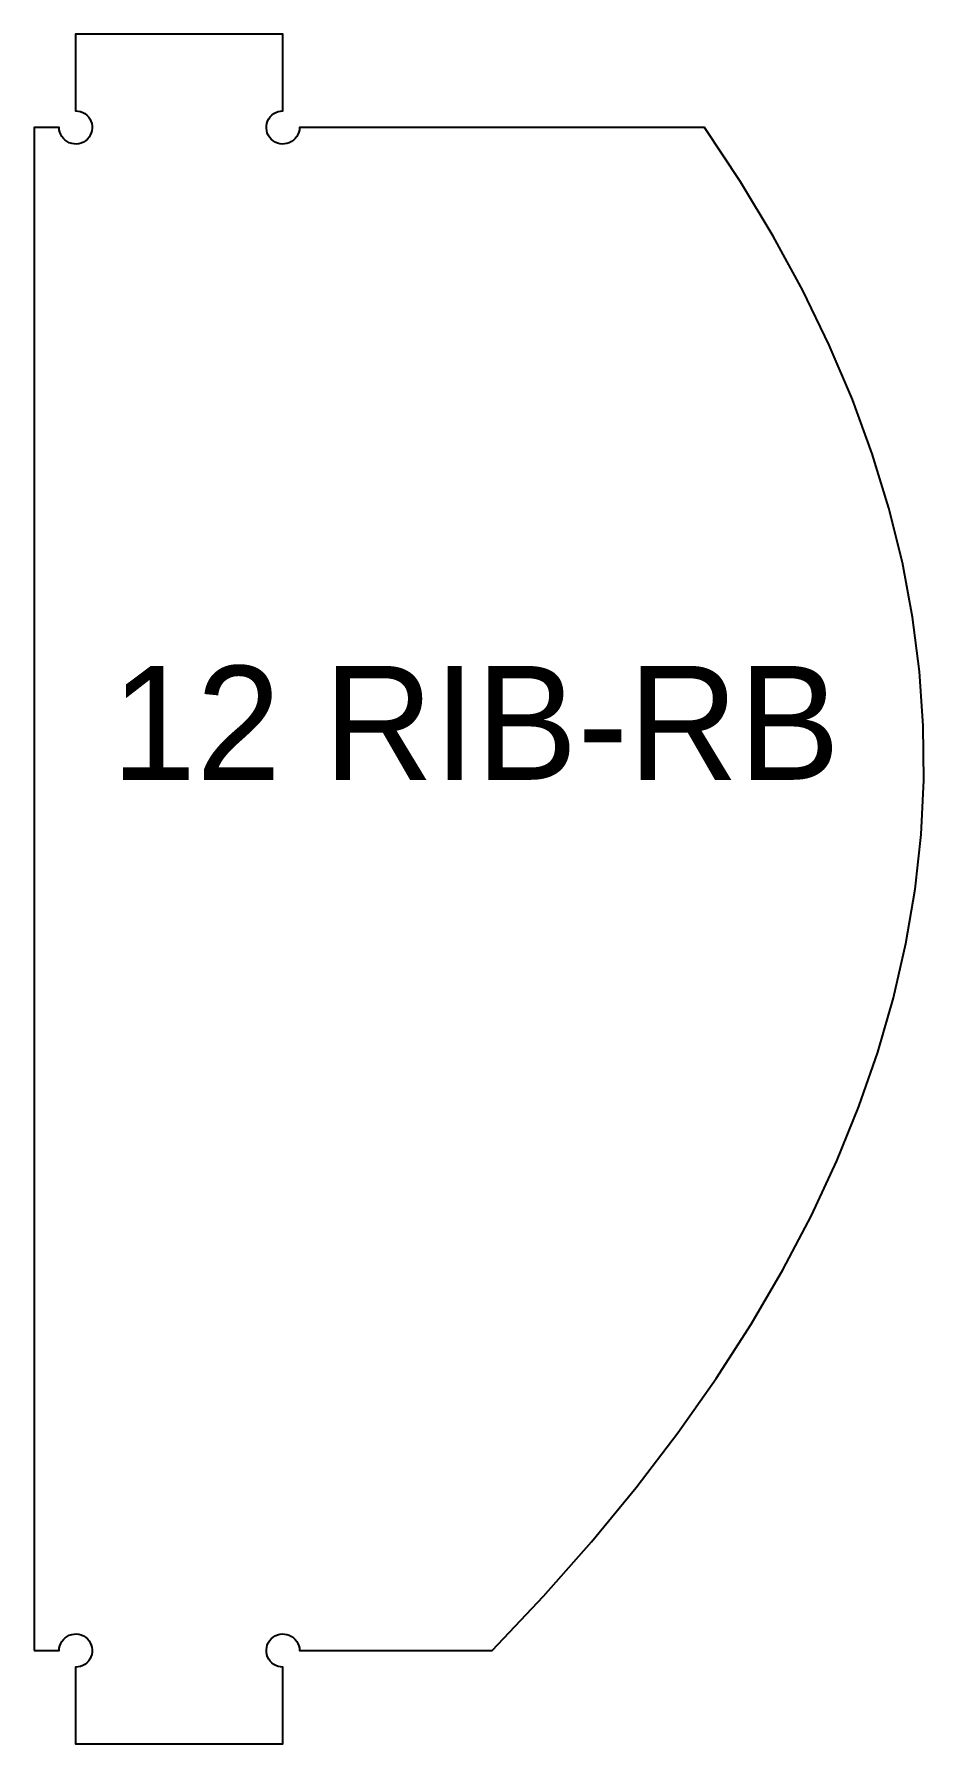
# Model space of a CAD drawing. Header units: millimetres. Extents: x 0 to 172, y 0 to 330.
import ezdxf
from ezdxf.enums import TextEntityAlignment as Align

# ---------------------------------------------------------------- set-up
doc = ezdxf.new("R2010")
doc.units = ezdxf.units.MM
doc.layers.add('CUT', color=1, linetype='Continuous')
doc.layers.add('ENGRAVE-LABEL', color=3, linetype='Continuous')

msp = doc.modelspace()

# ---------------------------------------------------------------- linework, layer by layer
at = {"layer": 'CUT'}
msp.add_lwpolyline([(0, 18), (4.8, 18, -2.414214), (8, 14.8), (8, 0), (48, 0), (48, 14.8, -2.414214), (51.2, 18), (88.39, 18), (98.27, 28.5), (107.53, 39), (116.17, 49.5), (124.18, 60), (131.57, 70.5), (138.33, 81), (144.47, 91.5), (149.98, 102), (154.88, 112.5), (159.15, 123), (162.79, 133.5), (165.81, 144), (168.21, 154.5), (169.98, 165), (171.13, 175.5), (171.66, 186), (171.56, 196.5), (170.84, 207), (169.49, 217.5), (167.53, 228), (164.93, 238.5), (161.72, 249), (157.88, 259.5), (153.41, 270), (148.33, 280.5), (142.62, 291), (136.28, 301.5), (129.32, 312), (51.2, 312, -2.414214), (48, 315.2), (48, 330), (8, 330), (8, 315.2, -2.414214), (4.8, 312), (0, 312)], format="xyb", close=True, dxfattribs=at)

# ---------------------------------------------------------------- texts
at = {"layer": 'ENGRAVE-LABEL'}
msp.add_text('12 RIB-RB', height=22, dxfattribs=at).set_placement((85.2, 197.07), align=Align.MIDDLE_CENTER)

doc.saveas('drawing.dxf')
